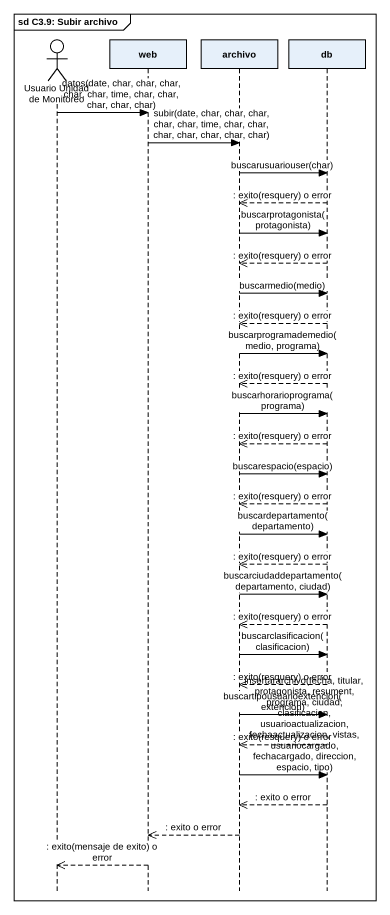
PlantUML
@startuml
mainframe sd C3.9: Subir archivo
hide footbox
actor "Usuario Unidad de Monitoreo" as Usuario_Unidad_de_Monitoreo
participant web
participant archivo
participant db

Usuario_Unidad_de_Monitoreo -> web : datos(date, char, char, char, char, char, time, char, char, char, char, char)
web -> archivo : subir(date, char, char, char, char, char, time, char, char, char, char, char, char, char)
archivo -> db : buscarusuariouser(char)
db -->> archivo : : exito(resquery) o error
archivo -> db : buscarprotagonista(protagonista)
db -->> archivo : : exito(resquery) o error
archivo -> db : buscarmedio(medio)
db -->> archivo : : exito(resquery) o error
archivo -> db : buscarprogramademedio(medio, programa)
db -->> archivo : : exito(resquery) o error
archivo -> db : buscarhorarioprograma(programa)
db -->> archivo : : exito(resquery) o error
archivo -> db : buscarespacio(espacio)
db -->> archivo : : exito(resquery) o error
archivo -> db : buscardepartamento(departamento)
db -->> archivo : : exito(resquery) o error
archivo -> db : buscarciudaddepartamento(departamento, ciudad)
db -->> archivo : : exito(resquery) o error
archivo -> db : buscarclasificacion(clasificacion)
db -->> archivo : : exito(resquery) o error
archivo -> db : buscartipousuarioextencion(extencion)
db -->> archivo : : exito(resquery) o error
archivo -> db : insertararchivo(fecha, titular, protagonista, resument, programa, ciudad, clasificacion, usuarioactualizacion, fechaactualizacion, vistas, usuariocargado, fechacargado, direccion, espacio, tipo)
db -->> archivo : : exito o error
archivo -->> web : : exito o error
web -->> Usuario_Unidad_de_Monitoreo : : exito(mensaje de exito) o error
@enduml
